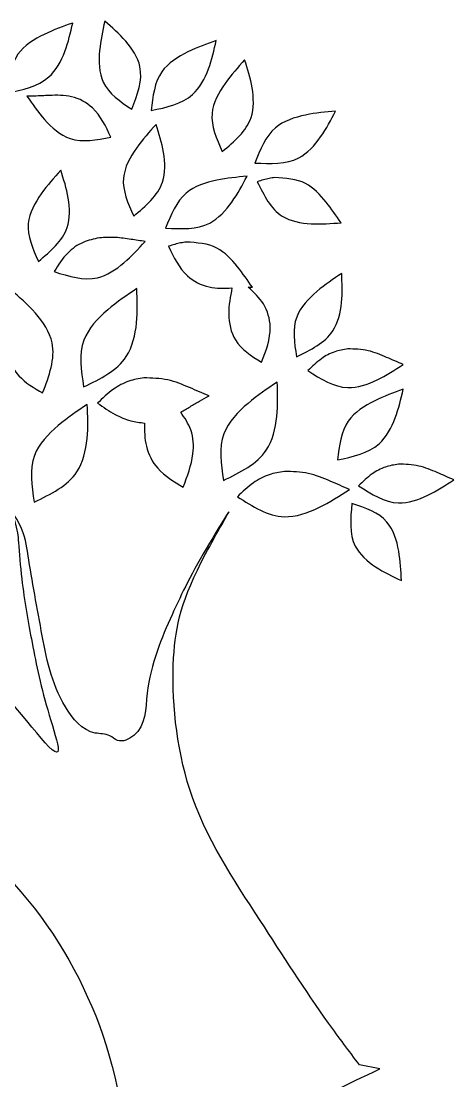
# Model space of a CAD drawing. Extents: x 1 to 437, y 7 to 187.
# Drawn here: x 103.51 to 109.84, y 103.89 to 119.38 of the extents above; entities that cross this region are included whole.
import ezdxf

# ---------------------------------------------------------------- set-up
doc = ezdxf.new("R2010")
doc.units = 0
doc.layers.add('Base', color=7, linetype='CONTINUOUS')

msp = doc.modelspace()

# ---------------------------------------------------------------- linework, layer by layer
at = {"layer": 'Base', "color": 3}
for p, q in [((104.269292, 119.352095), (104.269292, 119.352095)), ((104.736722, 119.378537), (104.736722, 119.378537)), ((106.368319, 119.096331), (106.368319, 119.096331)), ((106.782833, 118.814109), (106.782833, 118.814109)), ((103.925333, 118.293776), (103.925333, 118.293759)), ((108.114569, 118.064456), (108.114569, 118.064456)), ((105.486375, 117.870426), (105.486375, 117.870426)), ((104.092903, 117.200148), (104.092903, 117.200148)), ((106.818111, 117.111968), (106.818111, 117.111968)), ((107.223806, 117.094329), (107.223806, 117.094329)), ((104.657347, 116.212387), (104.657347, 116.212387)), ((105.927347, 116.150651), (105.927347, 116.150651)), ((108.202764, 115.692037), (108.202764, 115.692037)), ((105.204153, 115.471551), (105.204153, 115.471551)), ((108.290958, 114.589609), (108.290958, 114.589609)), ((105.309986, 114.166276), (105.309986, 114.166276)), ((107.259083, 114.104537), (107.259083, 114.104537)), ((109.102347, 113.998704), (109.102347, 113.998704)), ((104.480958, 113.778218), (104.480958, 113.778218)), ((109.031792, 112.905067), (109.031792, 112.905067)), ((107.364917, 112.799231), (107.364917, 112.799231)), ((108.352694, 112.331803), (108.352694, 112.331803))]:
    msp.add_line(p, q, dxfattribs=at)
at = {"layer": 'Base', "color": 7}
msp.add_line((108.76144, 104.066214), (108.462882, 104.124496), dxfattribs=at)
at = {"layer": 'Base', "color": 3}
for points, knots in [([(104.269292, 119.352095), (104.129886, 119.302576), (103.840256, 119.199693), (103.377526, 118.909796), (103.332612, 118.534777), (103.307972, 118.329037)], [0, 0, 0, 0, 0.448674, 0.932169, 1.519807, 1.519807, 1.519807, 1.519807]), ([(103.307972, 118.329037), (103.533805, 118.375694), (103.912335, 118.453899), (104.171881, 118.931174), (104.237043, 119.212745), (104.269292, 119.352095)], [0, 0, 0, 0, 0.652348, 1.093434, 1.525622, 1.525622, 1.525622, 1.525622]), ([(104.736722, 119.378537), (104.705991, 119.238189), (104.642523, 118.948328), (104.657271, 118.413034), (104.963843, 118.205702), (105.133597, 118.090898)], [0, 0, 0, 0, 0.436144, 0.900767, 1.477242, 1.477242, 1.477242, 1.477242]), ([(105.133597, 118.090898), (105.21372, 118.302961), (105.347588, 118.657272), (105.056278, 119.104369), (104.843105, 119.287264), (104.736722, 119.378537)], [0, 0, 0, 0, 0.634713, 1.060465, 1.48459, 1.48459, 1.48459, 1.48459]), ([(106.368319, 119.096331), (106.22957, 119.046922), (105.941644, 118.94439), (105.483031, 118.652475), (105.439671, 118.278819), (105.415819, 118.073273)], [0, 0, 0, 0, 0.44655, 0.926663, 1.513688, 1.513688, 1.513688, 1.513688]), ([(105.415819, 118.073273), (105.641315, 118.119744), (106.018999, 118.19758), (106.272967, 118.67633), (106.336713, 118.957112), (106.368319, 119.096331)], [0, 0, 0, 0, 0.650216, 1.089052, 1.520625, 1.520625, 1.520625, 1.520625]), ([(106.782833, 118.814109), (106.684892, 118.704), (106.4823, 118.47624), (106.220139, 118.000982), (106.372939, 117.660033), (106.456514, 117.473551)], [0, 0, 0, 0, 0.447384, 0.925414, 1.502525, 1.502525, 1.502525, 1.502525]), ([(106.456514, 117.473551), (106.632928, 117.622446), (106.926962, 117.870612), (106.912891, 118.409805), (106.825891, 118.680258), (106.782833, 118.814109)], [0, 0, 0, 0, 0.650385, 1.084009, 1.508899, 1.508899, 1.508899, 1.508899]), ([(103.925333, 118.293759), (103.888887, 118.29195), (103.816237, 118.288344), (103.707469, 118.283483), (103.635114, 118.284464), (103.599014, 118.284954)], [0, 0, 0, 0, 0.109481, 0.218233, 0.32652, 0.32652, 0.32652, 0.32652]), ([(103.599014, 118.284954), (103.678421, 118.167948), (103.844046, 117.923901), (104.24954, 117.572229), (104.617966, 117.644589), (104.824917, 117.685234)], [0, 0, 0, 0, 0.428362, 0.893465, 1.489558, 1.489558, 1.489558, 1.489558]), ([(104.824917, 117.685234), (104.752263, 117.840858), (104.629373, 118.104088), (104.262038, 118.303293), (104.035193, 118.296881), (103.925333, 118.293776)], [0, 0, 0, 0, 0.50248, 0.849919, 1.176192, 1.176192, 1.176192, 1.176192]), ([(108.114569, 118.064456), (107.968669, 118.051294), (107.664846, 118.023886), (107.1483, 117.852384), (107.009509, 117.500538), (106.932764, 117.305984)], [0, 0, 0, 0, 0.443848, 0.92427, 1.5185, 1.5185, 1.5185, 1.5185]), ([(106.932764, 117.305984), (107.161184, 117.295188), (107.546148, 117.276993), (107.912052, 117.679135), (108.047364, 117.936587), (108.114569, 118.064456)], [0, 0, 0, 0, 0.646036, 1.088783, 1.525673, 1.525673, 1.525673, 1.525673]), ([(105.486375, 117.870426), (105.388433, 117.760318), (105.185841, 117.53256), (104.923681, 117.057304), (105.076481, 116.716355), (105.160056, 116.529873)], [0, 0, 0, 0, 0.447381, 0.92541, 1.50252, 1.50252, 1.50252, 1.50252]), ([(105.160056, 116.529873), (105.33647, 116.678768), (105.630503, 116.926934), (105.616432, 117.466125), (105.529432, 117.736576), (105.486375, 117.870426)], [0, 0, 0, 0, 0.650385, 1.084007, 1.508894, 1.508894, 1.508894, 1.508894]), ([(104.092903, 117.200148), (103.995021, 117.090806), (103.792993, 116.865124), (103.529985, 116.393192), (103.682824, 116.054192), (103.766583, 115.868412)], [0, 0, 0, 0, 0.445617, 0.919762, 1.494665, 1.494665, 1.494665, 1.494665]), ([(103.766583, 115.868412), (103.943066, 116.016444), (104.236376, 116.262469), (104.222914, 116.798795), (104.136012, 117.067067), (104.092903, 117.200148)], [0, 0, 0, 0, 0.648641, 1.078022, 1.500699, 1.500699, 1.500699, 1.500699]), ([(106.818111, 117.111968), (106.671498, 117.098708), (106.365712, 117.071054), (105.845785, 116.901168), (105.705076, 116.548158), (105.627486, 116.353498)], [0, 0, 0, 0, 0.446116, 0.930448, 1.525834, 1.525834, 1.525834, 1.525834]), ([(105.627486, 116.353498), (105.856381, 116.342962), (106.24268, 116.32518), (106.613182, 116.725726), (106.750203, 116.983978), (106.818111, 117.111968)], [0, 0, 0, 0, 0.648307, 1.09413, 1.532176, 1.532176, 1.532176, 1.532176]), ([(107.223806, 117.094329), (107.196878, 117.090575), (107.140956, 117.082779), (107.055784, 117.060594), (106.997981, 117.042147), (106.968042, 117.032593)], [0, 0, 0, 0, 0.081505, 0.169262, 0.263555, 0.263555, 0.263555, 0.263555]), ([(108.193944, 116.432873), (108.123636, 116.533855), (107.976796, 116.744756), (107.681519, 117.064889), (107.382486, 117.084122), (107.223806, 117.094329)], [0, 0, 0, 0, 0.372562, 0.7781, 1.236595, 1.236595, 1.236595, 1.236595]), ([(106.968042, 117.032593), (107.065791, 116.833089), (107.232015, 116.493829), (107.761825, 116.399117), (108.049654, 116.421601), (108.193944, 116.432873)], [0, 0, 0, 0, 0.622764, 1.059024, 1.497571, 1.497571, 1.497571, 1.497571]), ([(104.657347, 116.212387), (104.576527, 116.195361), (104.405999, 116.159438), (104.165586, 115.987503), (104.056305, 115.81427), (103.995889, 115.718498)], [0, 0, 0, 0, 0.246009, 0.519071, 0.856682, 0.856682, 0.856682, 0.856682]), ([(103.995889, 115.718498), (104.212025, 115.65071), (104.578396, 115.535802), (105.032345, 115.835579), (105.229465, 116.051797), (105.327625, 116.159468)], [0, 0, 0, 0, 0.63946, 1.083947, 1.524843, 1.524843, 1.524843, 1.524843]), ([(105.327625, 116.159468), (105.258674, 116.169362), (105.114533, 116.190047), (104.891715, 116.22568), (104.736466, 116.216874), (104.657347, 116.212387)], [0, 0, 0, 0, 0.20913, 0.437183, 0.674185, 0.674185, 0.674185, 0.674185]), ([(105.927347, 116.150651), (105.900419, 116.146897), (105.844498, 116.139101), (105.759326, 116.116914), (105.701523, 116.098467), (105.671583, 116.088912)], [0, 0, 0, 0, 0.081505, 0.169262, 0.263556, 0.263556, 0.263556, 0.263556]), ([(106.897486, 115.48919), (106.827178, 115.590172), (106.680337, 115.801074), (106.385062, 116.12121), (106.086028, 116.140444), (105.927347, 116.150651)], [0, 0, 0, 0, 0.372563, 0.778103, 1.236598, 1.236598, 1.236598, 1.236598]), ([(105.671583, 116.088912), (105.74606, 115.929569), (105.871952, 115.660222), (106.252956, 115.465544), (106.484837, 115.475521), (106.597625, 115.480373)], [0, 0, 0, 0, 0.513137, 0.867387, 1.202878, 1.202878, 1.202878, 1.202878]), ([(108.202764, 115.692037), (108.080384, 115.609953), (107.827282, 115.440187), (107.454135, 115.046998), (107.510437, 114.677525), (107.541306, 114.474954)], [0, 0, 0, 0, 0.44716, 0.924804, 1.504527, 1.504527, 1.504527, 1.504527]), ([(107.541306, 114.474954), (107.749126, 114.575363), (108.095346, 114.74264), (108.220916, 115.266875), (108.20878, 115.551141), (108.202764, 115.692037)], [0, 0, 0, 0, 0.651133, 1.084762, 1.510909, 1.510909, 1.510909, 1.510909]), ([(103.828319, 113.945787), (103.922563, 114.194666), (104.079906, 114.610177), (103.736153, 115.133231), (103.485911, 115.347074), (103.360889, 115.453912)], [0, 0, 0, 0, 0.744507, 1.24298, 1.740673, 1.740673, 1.740673, 1.740673]), ([(105.204153, 115.471551), (105.060343, 115.374496), (104.762505, 115.17349), (104.325762, 114.707783), (104.391839, 114.272478), (104.428042, 114.033984)], [0, 0, 0, 0, 0.526331, 1.090062, 1.773183, 1.773183, 1.773183, 1.773183]), ([(104.428042, 114.033984), (104.672282, 114.152694), (105.080035, 114.350876), (105.225465, 114.969731), (105.211209, 115.305395), (105.204153, 115.471551)], [0, 0, 0, 0, 0.765979, 1.278784, 1.781449, 1.781449, 1.781449, 1.781449]), ([(106.597625, 115.480373), (106.573239, 115.355097), (106.523948, 115.101873), (106.616955, 114.652897), (106.881307, 114.488123), (107.029778, 114.395579)], [0, 0, 0, 0, 0.383482, 0.775141, 1.276945, 1.276945, 1.276945, 1.276945]), ([(106.83575, 115.48919), (106.842622, 115.489265), (106.856362, 115.489415), (106.876942, 115.489577), (106.890648, 115.489319), (106.897486, 115.48919)], [0, 0, 0, 0, 0.020619, 0.041221, 0.06174, 0.06174, 0.06174, 0.06174]), ([(107.029778, 114.395579), (107.096064, 114.564311), (107.20641, 114.8452), (107.086483, 115.259273), (106.917389, 115.414329), (106.83575, 115.48919)], [0, 0, 0, 0, 0.529275, 0.881086, 1.209496, 1.209496, 1.209496, 1.209496]), ([(103.272694, 114.801276), (103.277865, 114.695588), (103.288556, 114.477061), (103.478079, 114.148765), (103.702343, 114.018795), (103.828319, 113.945787)], [0, 0, 0, 0, 0.314669, 0.650633, 1.081243, 1.081243, 1.081243, 1.081243]), ([(108.290958, 114.589609), (108.227084, 114.578674), (108.090654, 114.555315), (107.888439, 114.445306), (107.772235, 114.333222), (107.708875, 114.272109)], [0, 0, 0, 0, 0.193488, 0.413279, 0.676804, 0.676804, 0.676804, 0.676804]), ([(109.102347, 114.360301), (109.022027, 114.395277), (108.853584, 114.468625), (108.589, 114.580796), (108.391387, 114.58664), (108.290958, 114.589609)], [0, 0, 0, 0, 0.263455, 0.552497, 0.85119, 0.85119, 0.85119, 0.85119]), ([(107.708875, 114.272109), (107.898057, 114.151268), (108.220013, 113.945617), (108.734363, 114.120352), (108.979845, 114.280422), (109.102347, 114.360301)], [0, 0, 0, 0, 0.633172, 1.077555, 1.520216, 1.520216, 1.520216, 1.520216]), ([(105.309986, 114.166276), (105.235353, 114.153671), (105.076303, 114.126808), (104.840289, 113.998403), (104.704903, 113.86745), (104.630889, 113.795859)], [0, 0, 0, 0, 0.225972, 0.481566, 0.789813, 0.789813, 0.789813, 0.789813]), ([(106.262486, 113.90169), (106.168214, 113.942451), (105.970636, 114.027879), (105.659499, 114.156906), (105.427855, 114.163116), (105.309986, 114.166276)], [0, 0, 0, 0, 0.308851, 0.647296, 0.997921, 0.997921, 0.997921, 0.997921]), ([(107.259083, 114.104537), (107.114674, 114.007389), (106.815415, 113.806068), (106.373703, 113.342376), (106.438646, 112.905707), (106.474153, 112.666968)], [0, 0, 0, 0, 0.528177, 1.094541, 1.777679, 1.777679, 1.777679, 1.777679]), ([(106.474153, 112.666968), (106.718649, 112.785728), (107.126832, 112.983996), (107.278652, 113.601976), (107.265557, 113.938271), (107.259083, 114.104537)], [0, 0, 0, 0, 0.767846, 1.281905, 1.784587, 1.784587, 1.784587, 1.784587]), ([(109.102347, 113.998704), (108.962824, 113.948512), (108.672435, 113.844048), (108.210992, 113.549242), (108.165802, 113.173061), (108.141028, 112.966829)], [0, 0, 0, 0, 0.449522, 0.935588, 1.525428, 1.525428, 1.525428, 1.525428]), ([(108.141028, 112.966829), (108.367091, 113.014273), (108.747061, 113.094017), (109.004471, 113.57534), (109.069978, 113.858689), (109.102347, 113.998704)], [0, 0, 0, 0, 0.653172, 1.097857, 1.532243, 1.532243, 1.532243, 1.532243]), ([(105.847972, 113.663565), (105.894029, 113.690423), (105.985922, 113.744009), (106.122221, 113.82667), (106.215753, 113.876695), (106.262486, 113.90169)], [0, 0, 0, 0, 0.159953, 0.319135, 0.478097, 0.478097, 0.478097, 0.478097]), ([(104.480958, 113.778218), (104.337251, 113.681889), (104.040141, 113.482735), (103.602118, 113.021095), (103.668458, 112.587371), (103.704847, 112.349468)], [0, 0, 0, 0, 0.524984, 1.085383, 1.766218, 1.766218, 1.766218, 1.766218]), ([(103.704847, 112.349468), (103.948994, 112.467312), (104.355577, 112.663562), (104.50255, 113.27916), (104.488116, 113.612787), (104.480958, 113.778218)], [0, 0, 0, 0, 0.764658, 1.273401, 1.77378, 1.77378, 1.77378, 1.77378]), ([(104.630889, 113.795859), (104.714889, 113.738189), (104.866327, 113.634219), (105.100449, 113.531138), (105.250399, 113.513061), (105.318806, 113.504815)], [0, 0, 0, 0, 0.305645, 0.551027, 0.756875, 0.756875, 0.756875, 0.756875]), ([(105.88325, 112.569954), (105.944444, 112.727498), (106.04836, 112.995033), (106.029751, 113.399315), (105.90509, 113.580533), (105.847972, 113.663565)], [0, 0, 0, 0, 0.504505, 0.85673, 1.154585, 1.154585, 1.154585, 1.154585]), ([(105.318806, 113.504815), (105.31874, 113.390487), (105.318605, 113.154478), (105.507701, 112.791038), (105.748362, 112.649362), (105.88325, 112.569954)], [0, 0, 0, 0, 0.340099, 0.702069, 1.163675, 1.163675, 1.163675, 1.163675]), ([(109.031792, 112.905067), (108.967918, 112.894131), (108.831486, 112.870773), (108.629272, 112.760763), (108.513068, 112.64868), (108.449708, 112.587567)], [0, 0, 0, 0, 0.193489, 0.41328, 0.676804, 0.676804, 0.676804, 0.676804]), ([(109.843181, 112.675759), (109.76286, 112.710734), (109.594418, 112.784082), (109.329834, 112.896253), (109.13222, 112.902097), (109.031792, 112.905067)], [0, 0, 0, 0, 0.263454, 0.552497, 0.851189, 0.851189, 0.851189, 0.851189]), ([(107.364917, 112.799231), (107.289574, 112.786551), (107.1286, 112.759459), (106.889015, 112.632275), (106.751739, 112.500539), (106.677, 112.428817)], [0, 0, 0, 0, 0.228204, 0.48757, 0.79754, 0.79754, 0.79754, 0.79754]), ([(108.317417, 112.534648), (108.223144, 112.575409), (108.025567, 112.660837), (107.71443, 112.789863), (107.482786, 112.796072), (107.364917, 112.799231)], [0, 0, 0, 0, 0.308851, 0.647296, 0.997921, 0.997921, 0.997921, 0.997921]), ([(108.449708, 112.587567), (108.63889, 112.466727), (108.960846, 112.261077), (109.475195, 112.435812), (109.720678, 112.59588), (109.843181, 112.675759)], [0, 0, 0, 0, 0.63317, 1.077554, 1.520214, 1.520214, 1.520214, 1.520214]), ([(106.677, 112.428817), (106.899619, 112.286998), (107.278881, 112.04539), (107.884005, 112.252159), (108.173199, 112.44065), (108.317417, 112.534648)], [0, 0, 0, 0, 0.744495, 1.268346, 1.789455, 1.789455, 1.789455, 1.789455]), ([(108.352694, 112.331803), (108.330951, 112.108638), (108.294483, 111.734345), (108.693994, 111.382921), (108.948403, 111.263003), (109.075889, 111.202912)], [0, 0, 0, 0, 0.627218, 1.051973, 1.478613, 1.478613, 1.478613, 1.478613]), ([(109.075889, 111.202912), (109.069184, 111.34476), (109.055318, 111.638103), (108.899403, 112.148223), (108.54844, 112.266073), (108.352694, 112.331803)], [0, 0, 0, 0, 0.430952, 0.891211, 1.471643, 1.471643, 1.471643, 1.471643])]:
    msp.add_open_spline(points, degree=3, knots=knots, dxfattribs=at)
at = {"layer": 'Base', "color": 7}
for points, knots in [([(108.462882, 104.124496), (108.310978, 104.326034), (107.796606, 105.008471), (106.949998, 106.343091), (105.849992, 107.978605), (105.658557, 110.08079), (105.902542, 111.099638), (106.729079, 112.499339), (106.067265, 111.43269), (105.732469, 110.750283), (105.317075, 109.77595), (105.341347, 108.991819), (104.948127, 108.818012), (104.792486, 108.969397), (104.460043, 108.947869), (103.982733, 109.527285), (103.813344, 110.447405), (103.623311, 111.469808), (103.564535, 111.928159), (103.359679, 112.238016), (103.458384, 111.96583), (103.478384, 111.720142), (103.527169, 111.077618), (103.684356, 110.227301), (103.829348, 109.504639), (104.251491, 108.228123), (103.045915, 109.979003), (102.092706, 110.407744), (101.36121, 110.949773), (100.98847, 111.225969)], [0, 0, 0, 0, 0.756962, 2.563188, 4.736694, 6.674562, 8.263426, 8.967888, 9.505716, 10.687116, 11.889526, 12.540486, 12.787431, 12.920588, 13.137293, 13.716577, 14.884494, 16.062086, 16.556548, 16.664378, 16.775226, 17.100707, 17.634798, 18.577938, 19.668273, 20.191229, 21.551376, 22.831688, 24.161905, 24.161905, 24.161905, 24.161905]), ([(98.364856, 107.90442), (99.500189, 108.095953), (102.222496, 108.555213), (104.826144, 105.254818), (105.072066, 102.924651), (105.158927, 102.101629)], [0, 0, 0, 0, 3.276549, 7.856522, 10.357553, 10.357553, 10.357553, 10.357553]), ([(105.158927, 102.101629), (105.66836, 102.275687), (106.478965, 102.552645), (107.510889, 103.48482), (108.279345, 103.842083), (108.76144, 104.066214)], [0, 0, 0, 0, 1.592802, 2.534446, 4.119718, 4.119718, 4.119718, 4.119718])]:
    msp.add_open_spline(points, degree=3, knots=knots, dxfattribs=at)

doc.saveas('drawing.dxf')
